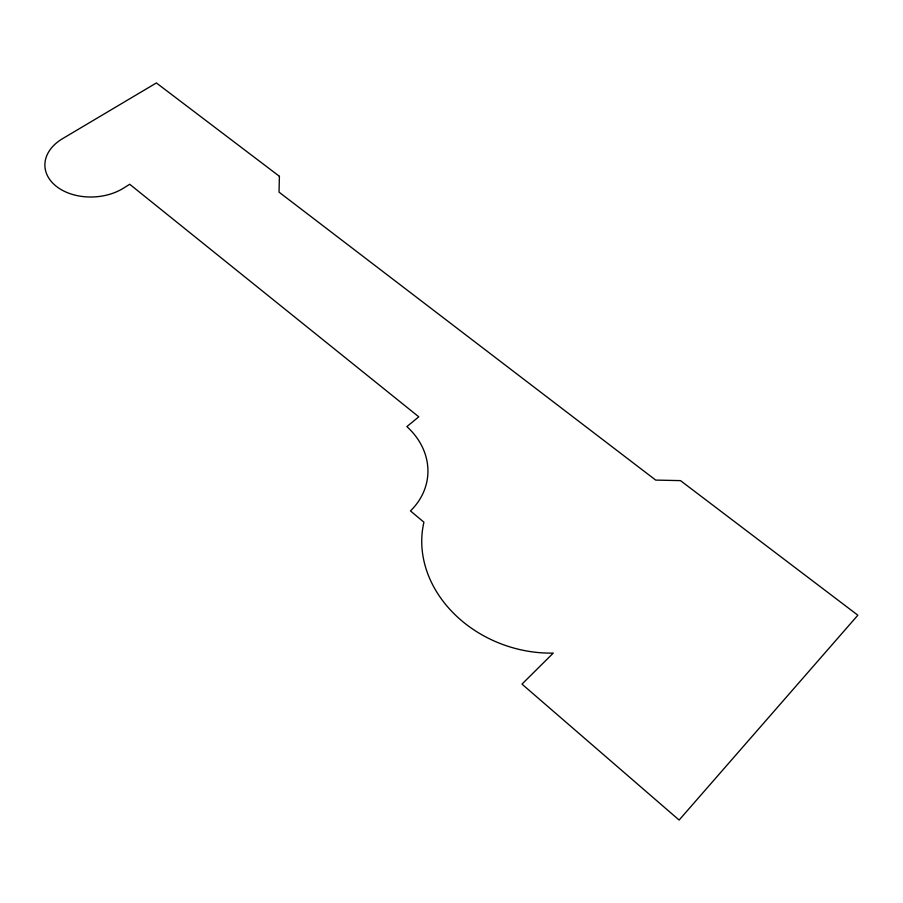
<?xml version="1.0" encoding="UTF-8"?>
<svg xmlns="http://www.w3.org/2000/svg" width="903" height="903" viewBox="0 0 903 903"><rect width="100%" height="100%" fill="white"/><g stroke="black" fill="none" stroke-linecap="round" stroke-linejoin="round"><path stroke-width="1.35" d="M279.399 176.299L279.038 192.147L655.691 480.091L680.49 480.622L857.85 615.203L679.124 820.048L521.979 684.124L553.246 653.095A118.169 98.766 18.5 0 1 423.925 522.205L410.47 510.917A76.778 63.492 5.8 0 0 406.869 426.6L418.789 416.825L129.705 184.268L123.632 188.084A47.69 33.253 -3 0 1 55.975 186.052A47.69 33.253 -3 0 1 62.499 138.701L156.377 82.952L279.399 176.299"/></g></svg>
